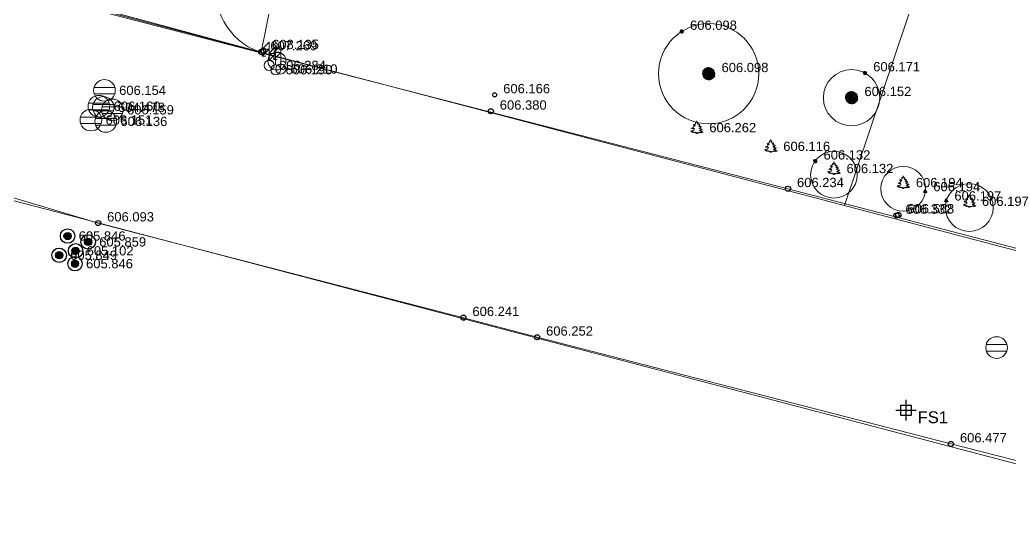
# Model space of a CAD drawing. Header units: metres. Extents: x 7508213 to 7508396, y 4696547 to 4696848.
# Drawn here: x 7508319.04 to 7508347.85, y 4696750.19 to 4696764.99 of the extents above; entities that cross this region are included whole.
import ezdxf

# ---------------------------------------------------------------- set-up
doc = ezdxf.new("R2010")
doc.units = ezdxf.units.M
doc.layers.get('0').update_dxf_attribs({"lineweight": 0})
for name, color, linetype, lineweight in [('garazha', 185, 'Continuous', 0), ('garazha pikat', 185, 'Continuous', 0), ('kyqje ujselles', 5, 'Continuous', 0), ('Matjet', 210, 'Continuous', 0), ('muri pikat', 17, 'Continuous', 0), ('Ndarjet', 1, 'Continuous', 0), ('Parc-Re', 7, 'Continuous', 0), ('peme', 3, 'Continuous', 0), ('peme kurorat', 93, 'Continuous', 0), ('pisha', 98, 'Continuous', 0), ('pisha kurorat', 65, 'Continuous', 0), ('Puset fekali', 30, 'Continuous', 0), ('rrjet', 7, 'Continuous', 0), ('rruge', 31, 'Continuous', 0), ('rruge pikat', 31, 'Continuous', 0), ('Shtyll elektrike', 7, 'Continuous', 0)]:
    doc.layers.add(name, color=color, linetype=linetype, lineweight=lineweight)
doc.styles.get("Standard").update_dxf_attribs({"font": 'arial.ttf'})

# ---------------------------------------------------------------- blocks, each defined once
blk = doc.blocks.new('*U11')
at = {"color": 0, "linetype": 'ByBlock', "lineweight": -2}
blk.add_line((0, 0), (0, 0), dxfattribs=at)
blk.add_circle((0, 0), 0.5, dxfattribs=at)
blk = doc.blocks.new('*U132', base_point=(7508326.118, 4696764.086, 608.135))
at = {"layer": 'garazha pikat', "linetype": 'ByBlock', "insert": (7508326.3805, 4696764.266, 608.135), "char_height": 0.27, "attachment_point": 4}
blk.add_mtext('{\\C256;608.135}', dxfattribs=at)
blk = doc.blocks.new('*U133', base_point=(7508326.118, 4696764.086, 608.135))
at = {"layer": 'garazha pikat', "linetype": 'ByBlock', "lineweight": -2}
blk.add_blockref('*U132', (7508326.118, 4696764.086, 608.135), dxfattribs=at)
blk = doc.blocks.new('Settling Basin - PK ujrat e zeza')
at = {"color": 21, "lineweight": 0, "flags": 128}
for points in [[(-0.949, 0.274), (0.962, 0.274)], [(-0.946, -0.326), (0.961, -0.326)]]:
    blk.add_lwpolyline(points, dxfattribs=at)
at = {"color": 21, "lineweight": 0}
blk.add_circle((0, 0), 1, dxfattribs=at)
blk = doc.blocks.new('Puset_Kan_Atmosferik')
blk.add_blockref('Settling Basin - PK ujrat e zeza', (0, 0))
blk = doc.blocks.new('*U152', base_point=(7508321.341, 4696762.47, 606.16))
at = {"layer": 'Puset fekali', "linetype": 'ByBlock', "insert": (7508321.7685, 4696762.47, 606.16), "char_height": 0.27, "attachment_point": 4}
blk.add_mtext('606.160', dxfattribs=at)
blk = doc.blocks.new('*U153', base_point=(7508321.341, 4696762.47, 606.16))
at = {"layer": 'Puset fekali', "color": 0, "linetype": 'ByBlock', "lineweight": -2}
blk.add_blockref('*U152', (7508321.341, 4696762.47, 606.16), dxfattribs=at)
blk = doc.blocks.new('*U154', base_point=(7508321.732, 4696762.363, 606.159))
at = {"layer": 'Puset fekali', "linetype": 'ByBlock', "insert": (7508322.1595, 4696762.363, 606.159), "char_height": 0.27, "attachment_point": 4}
blk.add_mtext('606.159', dxfattribs=at)
blk = doc.blocks.new('*U155', base_point=(7508321.732, 4696762.363, 606.159))
at = {"layer": 'Puset fekali', "color": 0, "linetype": 'ByBlock', "lineweight": -2}
blk.add_blockref('*U154', (7508321.732, 4696762.363, 606.159), dxfattribs=at)
blk = doc.blocks.new('*U156', base_point=(7508321.503, 4696762.931, 606.154))
at = {"layer": 'Puset fekali', "linetype": 'ByBlock', "insert": (7508321.9305, 4696762.931, 606.154), "char_height": 0.27, "attachment_point": 4}
blk.add_mtext('606.154', dxfattribs=at)
blk = doc.blocks.new('*U157', base_point=(7508321.503, 4696762.931, 606.154))
at = {"layer": 'Puset fekali', "color": 0, "linetype": 'ByBlock', "lineweight": -2}
blk.add_blockref('*U156', (7508321.503, 4696762.931, 606.154), dxfattribs=at)
blk = doc.blocks.new('*U158', base_point=(7508321.107, 4696762.068, 606.151))
at = {"layer": 'Puset fekali', "linetype": 'ByBlock', "insert": (7508321.5345, 4696762.068, 606.151), "char_height": 0.27, "attachment_point": 4}
blk.add_mtext('606.151', dxfattribs=at)
blk = doc.blocks.new('*U159', base_point=(7508321.107, 4696762.068, 606.151))
at = {"layer": 'Puset fekali', "color": 0, "linetype": 'ByBlock', "lineweight": -2}
blk.add_blockref('*U158', (7508321.107, 4696762.068, 606.151), dxfattribs=at)
blk = doc.blocks.new('Pole electricity_ Shtyllë Elekrike Druri - tension i lartë')
at = {"color": 1, "linetype": 'ByBlock', "lineweight": 0, "flags": 128}
for points in [[(0, 0.5), (0, 2.35), (-0.7, 1.65), (0, 1.65), (-0.7, 0.95)], [(-0.35, 0.95), (-0.7, 0.95), (-0.7, 1.3)]]:
    blk.add_lwpolyline(points, dxfattribs=at)
at = {"color": 1, "linetype": 'ByBlock', "lineweight": 0}
blk.add_circle((0, 0), 0.5, dxfattribs=at)
blk = doc.blocks.new('Shtylle_Elekrike_Druri')
at = {"color": 1, "lineweight": 0}
blk.add_blockref('Pole electricity_ Shtyllë Elekrike Druri - tension i lartë', (0, 0), dxfattribs=at)
blk = doc.blocks.new('*U160', base_point=(7508326.633, 4696763.552, 606.21))
at = {"layer": 'Shtyll elektrike', "linetype": 'ByBlock', "insert": (7508326.919, 4696763.552, 606.21), "char_height": 0.27, "attachment_point": 4}
blk.add_mtext('606.210', dxfattribs=at)
blk = doc.blocks.new('*U161', base_point=(7508326.633, 4696763.552, 606.21))
at = {"color": 0, "linetype": 'ByBlock', "lineweight": -2}
blk.add_blockref('*U160', (7508326.633, 4696763.552, 606.21), dxfattribs=at)
blk = doc.blocks.new('*U162', base_point=(7508326.484, 4696763.529, 606.19))
at = {"layer": 'Shtyll elektrike', "linetype": 'ByBlock', "insert": (7508326.77, 4696763.529, 606.19), "char_height": 0.27, "attachment_point": 4}
blk.add_mtext('606.190', dxfattribs=at)
blk = doc.blocks.new('*U163', base_point=(7508326.484, 4696763.529, 606.19))
at = {"color": 0, "linetype": 'ByBlock', "lineweight": -2}
blk.add_blockref('*U162', (7508326.484, 4696763.529, 606.19), dxfattribs=at)
blk = doc.blocks.new('*U164', base_point=(7508326.295, 4696763.656, 606.284))
at = {"layer": 'Shtyll elektrike', "linetype": 'ByBlock', "insert": (7508326.581, 4696763.656, 606.284), "char_height": 0.27, "attachment_point": 4}
blk.add_mtext('606.284', dxfattribs=at)
blk = doc.blocks.new('*U165', base_point=(7508326.295, 4696763.656, 606.284))
at = {"color": 0, "linetype": 'ByBlock', "lineweight": -2}
blk.add_blockref('*U164', (7508326.295, 4696763.656, 606.284), dxfattribs=at)
blk = doc.blocks.new('*U166', base_point=(7508334.089, 4696755.746, 606.252))
at = {"layer": 'rruge pikat', "linetype": 'ByBlock', "insert": (7508334.3515, 4696755.926, 606.252), "char_height": 0.27, "attachment_point": 4}
blk.add_mtext('{\\C256;606.252}', dxfattribs=at)
blk = doc.blocks.new('*U167', base_point=(7508334.089, 4696755.746, 606.252))
at = {"layer": 'rruge pikat', "linetype": 'ByBlock', "lineweight": -2}
blk.add_blockref('*U166', (7508334.089, 4696755.746, 606.252), dxfattribs=at)
blk = doc.blocks.new('*U168', base_point=(7508321.318, 4696759.07, 606.093))
at = {"layer": 'rruge pikat', "linetype": 'ByBlock', "insert": (7508321.5805, 4696759.25, 606.093), "char_height": 0.27, "attachment_point": 4}
blk.add_mtext('{\\C256;606.093}', dxfattribs=at)
blk = doc.blocks.new('*U169', base_point=(7508321.318, 4696759.07, 606.093))
at = {"layer": 'rruge pikat', "linetype": 'ByBlock', "lineweight": -2}
blk.add_blockref('*U168', (7508321.318, 4696759.07, 606.093), dxfattribs=at)
blk = doc.blocks.new('*U180', base_point=(7508331.946, 4696756.316, 606.241))
at = {"layer": 'rruge pikat', "linetype": 'ByBlock', "insert": (7508332.2085, 4696756.496, 606.241), "char_height": 0.27, "attachment_point": 4}
blk.add_mtext('{\\C256;606.241}', dxfattribs=at)
blk = doc.blocks.new('*U181', base_point=(7508331.946, 4696756.316, 606.241))
at = {"layer": 'rruge pikat', "linetype": 'ByBlock', "lineweight": -2}
blk.add_blockref('*U180', (7508331.946, 4696756.316, 606.241), dxfattribs=at)
blk = doc.blocks.new('*U182', base_point=(7508341.389, 4696760.069, 606.234))
at = {"layer": 'rruge pikat', "linetype": 'ByBlock', "insert": (7508341.6515, 4696760.249, 606.234), "char_height": 0.27, "attachment_point": 4}
blk.add_mtext('{\\C256;606.234}', dxfattribs=at)
blk = doc.blocks.new('*U183', base_point=(7508341.389, 4696760.069, 606.234))
at = {"layer": 'rruge pikat', "linetype": 'ByBlock', "lineweight": -2}
blk.add_blockref('*U182', (7508341.389, 4696760.069, 606.234), dxfattribs=at)
blk = doc.blocks.new('*U184', base_point=(7508346.129, 4696752.64, 606.477))
at = {"layer": 'rruge pikat', "linetype": 'ByBlock', "insert": (7508346.3915, 4696752.82, 606.477), "char_height": 0.27, "attachment_point": 4}
blk.add_mtext('{\\C256;606.477}', dxfattribs=at)
blk = doc.blocks.new('*U185', base_point=(7508346.129, 4696752.64, 606.477))
at = {"layer": 'rruge pikat', "linetype": 'ByBlock', "lineweight": -2}
blk.add_blockref('*U184', (7508346.129, 4696752.64, 606.477), dxfattribs=at)
blk = doc.blocks.new('*U198', base_point=(7508344.6, 4696759.306, 606.568))
at = {"layer": 'muri pikat', "linetype": 'ByBlock', "insert": (7508344.8625, 4696759.486, 606.568), "char_height": 0.27, "attachment_point": 4}
blk.add_mtext('{\\C256;606.568}', dxfattribs=at)
blk = doc.blocks.new('*U199', base_point=(7508344.6, 4696759.306, 606.568))
at = {"layer": 'muri pikat', "linetype": 'ByBlock', "lineweight": -2}
blk.add_blockref('*U198', (7508344.6, 4696759.306, 606.568), dxfattribs=at)
blk = doc.blocks.new('*U200', base_point=(7508344.544, 4696759.293, 606.332))
at = {"layer": 'muri pikat', "linetype": 'ByBlock', "insert": (7508344.8065, 4696759.473, 606.332), "char_height": 0.27, "attachment_point": 4}
blk.add_mtext('{\\C256;606.332}', dxfattribs=at)
blk = doc.blocks.new('*U201', base_point=(7508344.544, 4696759.293, 606.332))
at = {"layer": 'muri pikat', "linetype": 'ByBlock', "lineweight": -2}
blk.add_blockref('*U200', (7508344.544, 4696759.293, 606.332), dxfattribs=at)
blk = doc.blocks.new('*U202', base_point=(7508332.742, 4696762.324, 606.38))
at = {"layer": 'muri pikat', "linetype": 'ByBlock', "insert": (7508333.0045, 4696762.504, 606.38), "char_height": 0.27, "attachment_point": 4}
blk.add_mtext('{\\C256;606.380}', dxfattribs=at)
blk = doc.blocks.new('*U203', base_point=(7508332.742, 4696762.324, 606.38))
at = {"layer": 'muri pikat', "linetype": 'ByBlock', "lineweight": -2}
blk.add_blockref('*U202', (7508332.742, 4696762.324, 606.38), dxfattribs=at)
blk = doc.blocks.new('*U268', base_point=(7508332.856, 4696762.801, 606.166))
at = {"layer": 'Matjet', "linetype": 'ByBlock', "insert": (7508333.1035, 4696762.981, 606.166), "char_height": 0.27, "attachment_point": 4}
blk.add_mtext('606.166', dxfattribs=at)
blk = doc.blocks.new('*U269', base_point=(7508332.856, 4696762.801, 606.166))
at = {"layer": 'Matjet', "linetype": 'ByBlock', "lineweight": -2}
blk.add_blockref('*U268', (7508332.856, 4696762.801, 606.166), dxfattribs=at)
blk = doc.blocks.new('Tree 6')
at = {"color": 0, "linetype": 'ByBlock', "lineweight": -2}
for p, q in [((-0.092, 0.014), (-0.121, 0.015)), ((-0.089, 0.03), (-0.118, 0.039)), ((-0.069, 0.015), (-0.117, 0.025)), ((-0.1, 0.008), (-0.116, 0.006)), ((-0.091, 0.041), (-0.112, 0.052)), ((-0.09, 0.049), (-0.11, 0.058)), ((-0.048, 0.019), (-0.102, 0.04)), ((-0.083, 0.057), (-0.098, 0.064)), ((-0.073, 0.058), (-0.097, 0.073)), ((-0.044, 0.002), (-0.094, 0.005)), ((-0.052, 0.048), (-0.089, 0.08)), ((-0.044, 0.024), (-0.085, 0.046)), ((-0.062, 0.07), (-0.083, 0.093)), ((-0.037, 0.024), (-0.079, 0.051)), ((-0.058, 0.08), (-0.071, 0.101)), ((-0.032, 0.041), (-0.069, 0.086)), ((-0.054, 0.087), (-0.066, 0.106)), ((-0.019, 0.005), (-0.057, 0.015)), ((-0.043, 0.09), (-0.053, 0.104)), ((-0.026, 0.043), (-0.051, 0.082)), ((-0.034, 0.087), (-0.048, 0.112)), ((-0.02, 0.039), (-0.043, 0.084)), ((0, 0), (-0.042, -0.001)), ((-0.014, 0.014), (-0.041, 0.042)), ((-0.021, 0.067), (-0.037, 0.114)), ((0, 0), (-0.037, 0.02)), ((0, 0), (-0.036, -0.022)), ((0, 0), (-0.034, 0.002)), ((0, 0), (-0.03, -0.015)), ((0, 0), (-0.028, 0.018)), ((-0.018, 0.092), (-0.025, 0.121)), ((0, 0), (-0.022, 0.036)), ((0, 0), (-0.02, -0.037)), ((0, 0), (-0.018, -0.028)), ((-0.007, 0.051), (-0.016, 0.109)), ((-0.005, 0.019), (-0.015, 0.057)), ((0, 0), (-0.015, 0.03)), ((-0.01, 0.099), (-0.011, 0.123)), ((-0.003, 0.102), (-0.004, 0.124)), ((-0.001, 0.05), (-0.003, 0.096)), ((0, 0), (-0.002, -0.034)), ((0, 0), (-0.001, 0.042)), ((0, 0), (0.02, 0.037)), ((0, 0), (0.002, 0.034)), ((0, 0), (0.018, 0.028)), ((0, 0), (0.036, 0.022)), ((0, 0), (0.03, 0.015)), ((0, 0), (0.042, 0.001)), ((0, 0), (0.015, -0.03)), ((0, 0), (0.001, -0.042)), ((0, 0), (0.034, -0.002)), ((0, 0), (0.037, -0.02)), ((0, 0), (0.028, -0.018)), ((0, 0), (0.022, -0.036)), ((0.002, 0.044), (0.005, 0.094)), ((0.005, 0.019), (0.015, 0.057)), ((0.008, 0.1), (0.006, 0.116)), ((0.014, 0.092), (0.015, 0.121)), ((0.014, 0.014), (0.042, 0.041)), ((0.015, 0.069), (0.025, 0.117)), ((0.019, 0.048), (0.04, 0.102)), ((0.019, 0.005), (0.057, 0.015)), ((0.024, 0.044), (0.046, 0.085)), ((0.024, 0.037), (0.051, 0.079)), ((0.03, 0.089), (0.039, 0.118)), ((0.039, 0.02), (0.084, 0.043)), ((0.041, 0.091), (0.052, 0.112)), ((0.041, 0.032), (0.086, 0.069)), ((0.043, 0.026), (0.082, 0.051)), ((0.048, 0.052), (0.08, 0.089)), ((0.049, 0.09), (0.058, 0.11)), ((0.05, 0.001), (0.096, 0.003)), ((0.051, 0.007), (0.109, 0.016)), ((0.057, 0.083), (0.064, 0.098)), ((0.058, 0.073), (0.073, 0.097)), ((0.067, 0.021), (0.114, 0.037)), ((0.07, 0.062), (0.093, 0.083)), ((0.08, 0.058), (0.101, 0.071)), ((0.087, 0.054), (0.106, 0.066)), ((0.087, 0.034), (0.112, 0.048)), ((0.09, 0.043), (0.104, 0.053)), ((0.092, 0.018), (0.121, 0.025)), ((0.099, 0.01), (0.123, 0.011)), ((0.102, 0.003), (0.124, 0.004)), ((-0.102, -0.003), (-0.124, -0.004)), ((-0.099, -0.01), (-0.123, -0.011)), ((-0.092, -0.018), (-0.121, -0.025)), ((-0.067, -0.021), (-0.114, -0.037)), ((-0.087, -0.034), (-0.112, -0.048)), ((-0.051, -0.007), (-0.109, -0.016)), ((-0.087, -0.054), (-0.106, -0.066)), ((-0.09, -0.043), (-0.104, -0.053)), ((-0.08, -0.058), (-0.101, -0.071)), ((-0.05, -0.001), (-0.096, -0.003)), ((-0.07, -0.062), (-0.093, -0.083)), ((-0.041, -0.032), (-0.086, -0.069)), ((-0.039, -0.02), (-0.084, -0.043)), ((-0.043, -0.026), (-0.082, -0.051)), ((-0.048, -0.052), (-0.08, -0.089)), ((-0.058, -0.073), (-0.073, -0.097)), ((-0.057, -0.083), (-0.064, -0.098)), ((-0.049, -0.09), (-0.058, -0.11)), ((-0.019, -0.005), (-0.057, -0.015)), ((-0.041, -0.091), (-0.052, -0.112)), ((-0.024, -0.037), (-0.051, -0.079)), ((-0.024, -0.044), (-0.046, -0.085)), ((-0.014, -0.014), (-0.042, -0.041)), ((-0.019, -0.048), (-0.04, -0.102)), ((-0.03, -0.089), (-0.039, -0.118)), ((-0.015, -0.069), (-0.025, -0.117)), ((-0.005, -0.019), (-0.015, -0.057)), ((-0.014, -0.092), (-0.015, -0.121)), ((-0.008, -0.1), (-0.006, -0.116)), ((-0.002, -0.044), (-0.005, -0.094)), ((0.001, -0.05), (0.003, -0.096)), ((0.003, -0.102), (0.004, -0.124)), ((0.005, -0.019), (0.015, -0.057)), ((0.007, -0.051), (0.016, -0.109)), ((0.01, -0.099), (0.011, -0.123)), ((0.014, -0.014), (0.041, -0.042)), ((0.018, -0.092), (0.025, -0.121)), ((0.019, -0.005), (0.057, -0.015)), ((0.02, -0.039), (0.043, -0.084)), ((0.021, -0.067), (0.037, -0.114)), ((0.026, -0.043), (0.051, -0.082)), ((0.032, -0.041), (0.069, -0.086)), ((0.034, -0.087), (0.048, -0.112)), ((0.037, -0.024), (0.079, -0.051)), ((0.043, -0.09), (0.053, -0.104)), ((0.044, -0.002), (0.094, -0.005)), ((0.044, -0.024), (0.085, -0.046)), ((0.048, -0.019), (0.102, -0.04)), ((0.052, -0.048), (0.089, -0.08)), ((0.054, -0.087), (0.066, -0.106)), ((0.058, -0.08), (0.071, -0.101)), ((0.062, -0.07), (0.083, -0.093)), ((0.069, -0.015), (0.117, -0.025)), ((0.073, -0.058), (0.097, -0.073)), ((0.083, -0.057), (0.098, -0.064)), ((0.089, -0.03), (0.118, -0.039)), ((0.09, -0.049), (0.11, -0.058)), ((0.091, -0.041), (0.112, -0.052)), ((0.092, -0.014), (0.121, -0.015)), ((0.1, -0.008), (0.116, -0.006))]:
    blk.add_line(p, q, dxfattribs=at)
blk = doc.blocks.new('*U274', base_point=(7508339.081, 4696763.416, 606.098))
at = {"layer": 'peme', "linetype": 'ByBlock', "insert": (7508339.456, 4696763.596, 606.098), "char_height": 0.27, "attachment_point": 4}
blk.add_mtext('{\\C256;606.098}', dxfattribs=at)
blk = doc.blocks.new('*U275', base_point=(7508339.081, 4696763.416, 606.098))
at = {"layer": 'peme', "linetype": 'ByBlock', "lineweight": -2}
blk.add_blockref('*U274', (7508339.081, 4696763.416, 606.098), dxfattribs=at)
blk = doc.blocks.new('*U276', base_point=(7508338.299, 4696764.646, 606.098))
at = {"layer": 'peme kurorat', "linetype": 'ByBlock', "insert": (7508338.539, 4696764.826, 606.098), "char_height": 0.27, "attachment_point": 4}
blk.add_mtext('{\\C256;606.098}', dxfattribs=at)
blk = doc.blocks.new('*U277', base_point=(7508338.299, 4696764.646, 606.098))
at = {"layer": 'peme kurorat', "linetype": 'ByBlock', "lineweight": -2}
blk.add_blockref('*U276', (7508338.299, 4696764.646, 606.098), dxfattribs=at)
blk = doc.blocks.new('Tree-Evergreen')
for points in [[(0.08, 11.86), (-0.14, 11), (-0.49, 10.7), (-1.08, 10.5), (-1.31, 10.2), (-1.08, 10.3), (-0.84, 10.25), (-0.73, 9.9), (-1, 9.51), (-1.39, 9.26), (-1.51, 9.16), (-1.19, 9.21), (-1.23, 9.11), (-1.78, 8.76), (-2.48, 8.46), (-3.03, 8.06), (-3.22, 7.76), (-3.03, 7.86), (-2.67, 7.96), (-2.48, 7.86), (-2.32, 7.86), (-2.05, 7.96)], [(0.09, 11.83), (0.32, 10.97), (0.61, 10.6), (1.14, 10.37), (0.95, 10.37), (0.75, 10.26), (0.76, 10.15), (1.06, 9.82), (1.75, 9.67), (1.28, 9.6), (0.87, 9.45), (0.99, 9.4), (0.9, 9.25), (1.26, 9.34), (0.97, 9.12), (1.38, 9.01), (1.23, 8.94), (1.56, 8.54), (2.23, 8.43), (2.57, 8.65), (2.74, 8.87), (2.73, 8.76), (2.69, 8.45), (2.42, 8.15), (2.33, 7.79), (2.04, 7.79), (2.36, 7.64), (2.76, 7.57), (3.07, 7.66), (2.83, 7.48), (2.45, 7.4), (2.64, 7.35), (2.28, 7.17), (2.49, 7.13), (1.85, 7.02), (2.23, 6.73), (2.83, 6.6), (3.47, 6.67), (3.72, 6.87), (3.74, 6.67), (4.19, 6.38)], [(-2.03, 7.96), (-1.7, 7.86), (-1.43, 7.86), (-1.58, 7.61), (-1.31, 7.61), (-1.55, 7.26), (-2.56, 6.71), (-2.6, 6.41), (-3.03, 5.86), (-3.96, 5.46), (-4.5, 5.31), (-4.66, 5.11), (-4.35, 4.96), (-4.27, 5.06), (-3.84, 5.11), (-3.61, 4.81), (-2.99, 4.91), (-2.79, 5.21), (-2.13, 4.86), (-2.4, 4.86), (-2.52, 4.71), (-2.05, 4.51), (-2.17, 4.01), (-2.6, 3.46), (-3.3, 3.37), (-3.61, 2.82), (-3.69, 3.02), (-4, 2.72), (-4.54, 2.62), (-5.05, 2.62), (-5.44, 2.87), (-5.4, 2.57), (-5.17, 2.42), (-5.09, 2.27), (-4.7, 2.32), (-4.97, 1.87), (-4.47, 1.97), (-4.47, 1.57), (-4.12, 1.77), (-3.73, 1.82), (-3.84, 1.57), (-3.8, 1.32), (-3.53, 1.32), (-2.87, 1.52), (-2.64, 1.77), (-2.56, 1.32), (-2.13, 1.12), (-2.05, 1.27), (-1.7, 1.42), (-1.51, 1.27), (-1.35, 0.97), (-0.81, 1.32), (-0.69, 0.97), (-0.1, 1.32), (0.01, 1.07), (1.26, 0.77), (0.87, 1.02), (1.53, 0.87), (1.26, 1.07), (1.8, 1.12), (2.27, 0.97), (2.7, 1.02), (2.23, 1.27), (3.32, 1.27), (4.14, 1.07), (3.87, 1.37), (3.95, 1.62), (4.49, 1.17), (5.11, 1.12), (5.97, 1.42), (5.78, 1.57), (5.43, 1.52), (5.43, 1.72), (5.15, 1.72), (5.15, 2.02), (4.92, 2.02), (4.69, 2.37), (4.61, 2.17), (4.37, 2.22), (4.06, 2.52), (3.63, 2.52), (3.28, 2.52), (2.74, 2.82), (3.63, 3.41), (4.37, 3.41), (4.18, 3.81), (4.76, 4.01), (5.15, 3.96), (5, 4.36), (4.45, 4.26), (3.67, 4.36), (3.4, 4.71), (3.17, 4.61), (3.01, 4.96), (2.66, 4.86), (2.27, 5.21), (2.78, 5.46), (3.67, 5.56), (3.87, 6.01), (4.18, 6.36)]]:
    blk.add_lwpolyline(points)
at = {"flags": 128}
for points in [[(-0.41, 0), (-0.28, 0.63), (-0.32, 1.18)], [(0.41, 0), (0.34, 0.8), (0.35, 0.99)]]:
    blk.add_lwpolyline(points, dxfattribs=at)
blk = doc.blocks.new('*U278', base_point=(7508338.732, 4696761.666, 606.262))
at = {"layer": 'pisha', "linetype": 'ByBlock', "insert": (7508339.09984, 4696761.846, 606.262), "char_height": 0.27, "attachment_point": 4}
blk.add_mtext('{\\C256;606.262}', dxfattribs=at)
blk = doc.blocks.new('*U279', base_point=(7508338.732, 4696761.666, 606.262))
at = {"layer": 'pisha', "linetype": 'ByBlock', "lineweight": -2}
blk.add_blockref('*U278', (7508338.732, 4696761.666, 606.262), dxfattribs=at)
blk = doc.blocks.new('*U280', base_point=(7508340.884, 4696761.122, 606.116))
at = {"layer": 'pisha', "linetype": 'ByBlock', "insert": (7508341.25184, 4696761.302, 606.116), "char_height": 0.27, "attachment_point": 4}
blk.add_mtext('{\\C256;606.116}', dxfattribs=at)
blk = doc.blocks.new('*U281', base_point=(7508340.884, 4696761.122, 606.116))
at = {"layer": 'pisha', "linetype": 'ByBlock', "lineweight": -2}
blk.add_blockref('*U280', (7508340.884, 4696761.122, 606.116), dxfattribs=at)
blk = doc.blocks.new('*U282', base_point=(7508342.724, 4696760.475, 606.132))
at = {"layer": 'pisha', "linetype": 'ByBlock', "insert": (7508343.09184, 4696760.655, 606.132), "char_height": 0.27, "attachment_point": 4}
blk.add_mtext('{\\C256;606.132}', dxfattribs=at)
blk = doc.blocks.new('*U283', base_point=(7508342.724, 4696760.475, 606.132))
at = {"layer": 'pisha', "linetype": 'ByBlock', "lineweight": -2}
blk.add_blockref('*U282', (7508342.724, 4696760.475, 606.132), dxfattribs=at)
blk = doc.blocks.new('*U284', base_point=(7508342.183, 4696760.871, 606.132))
at = {"layer": 'peme kurorat', "linetype": 'ByBlock', "insert": (7508342.423, 4696761.051, 606.132), "char_height": 0.27, "attachment_point": 4}
blk.add_mtext('{\\C256;606.132}', dxfattribs=at)
blk = doc.blocks.new('*U285', base_point=(7508342.183, 4696760.871, 606.132))
at = {"layer": 'peme kurorat', "linetype": 'ByBlock', "lineweight": -2}
blk.add_blockref('*U284', (7508342.183, 4696760.871, 606.132), dxfattribs=at)
blk = doc.blocks.new('*U286', base_point=(7508343.239, 4696762.718, 606.152))
at = {"layer": 'peme', "linetype": 'ByBlock', "insert": (7508343.614, 4696762.898, 606.152), "char_height": 0.27, "attachment_point": 4}
blk.add_mtext('{\\C256;606.152}', dxfattribs=at)
blk = doc.blocks.new('*U287', base_point=(7508343.239, 4696762.718, 606.152))
at = {"layer": 'peme', "linetype": 'ByBlock', "lineweight": -2}
blk.add_blockref('*U286', (7508343.239, 4696762.718, 606.152), dxfattribs=at)
blk = doc.blocks.new('*U288', base_point=(7508343.628, 4696763.438, 606.171))
at = {"layer": 'peme kurorat', "linetype": 'ByBlock', "insert": (7508343.868, 4696763.618, 606.171), "char_height": 0.27, "attachment_point": 4}
blk.add_mtext('{\\C256;606.171}', dxfattribs=at)
blk = doc.blocks.new('*U289', base_point=(7508343.628, 4696763.438, 606.171))
at = {"layer": 'peme kurorat', "linetype": 'ByBlock', "lineweight": -2}
blk.add_blockref('*U288', (7508343.628, 4696763.438, 606.171), dxfattribs=at)
blk = doc.blocks.new('*U290', base_point=(7508344.741, 4696760.066, 606.1944))
at = {"layer": 'pisha', "linetype": 'ByBlock', "insert": (7508345.10884, 4696760.246, 606.1944), "char_height": 0.27, "attachment_point": 4}
blk.add_mtext('{\\C256;606.194}', dxfattribs=at)
blk = doc.blocks.new('*U291', base_point=(7508344.741, 4696760.066, 606.194))
at = {"layer": 'pisha', "linetype": 'ByBlock', "lineweight": -2}
blk.add_blockref('*U290', (7508344.741, 4696760.066, 606.194), dxfattribs=at)
blk = doc.blocks.new('*U292', base_point=(7508345.379, 4696759.947, 606.194))
at = {"layer": 'pisha kurorat', "linetype": 'ByBlock', "insert": (7508345.617, 4696760.127, 606.194), "char_height": 0.27, "attachment_point": 4}
blk.add_mtext('{\\C256;606.194}', dxfattribs=at)
blk = doc.blocks.new('*U293', base_point=(7508345.379, 4696759.947, 606.194))
at = {"layer": 'pisha kurorat', "linetype": 'ByBlock', "lineweight": -2}
blk.add_blockref('*U292', (7508345.379, 4696759.947, 606.194), dxfattribs=at)
blk = doc.blocks.new('*U294', base_point=(7508345.992, 4696759.679, 606.197))
at = {"layer": 'pisha kurorat', "linetype": 'ByBlock', "insert": (7508346.23, 4696759.859, 606.197), "char_height": 0.27, "attachment_point": 4}
blk.add_mtext('{\\C256;606.197}', dxfattribs=at)
blk = doc.blocks.new('*U295', base_point=(7508345.992, 4696759.679, 606.197))
at = {"layer": 'pisha kurorat', "linetype": 'ByBlock', "lineweight": -2}
blk.add_blockref('*U294', (7508345.992, 4696759.679, 606.197), dxfattribs=at)
blk = doc.blocks.new('*U296', base_point=(7508346.664, 4696759.521, 606.197))
at = {"layer": 'pisha', "linetype": 'ByBlock', "insert": (7508347.03184, 4696759.701, 606.197), "char_height": 0.27, "attachment_point": 4}
blk.add_mtext('{\\C256;606.197}', dxfattribs=at)
blk = doc.blocks.new('*U297', base_point=(7508346.664, 4696759.521, 606.197))
at = {"layer": 'pisha', "linetype": 'ByBlock', "lineweight": -2}
blk.add_blockref('*U296', (7508346.664, 4696759.521, 606.197), dxfattribs=at)
blk = doc.blocks.new('*U636', base_point=(7508326.067, 4696764.048, 607.269))
at = {"layer": 'garazha pikat', "linetype": 'ByBlock', "insert": (7508326.3295, 4696764.228, 607.269), "char_height": 0.27, "attachment_point": 4}
blk.add_mtext('{\\C256;607.269}', dxfattribs=at)
blk = doc.blocks.new('*U637', base_point=(7508326.067, 4696764.048, 607.269))
at = {"layer": 'garazha pikat', "linetype": 'ByBlock', "lineweight": -2}
blk.add_blockref('*U636', (7508326.067, 4696764.048, 607.269), dxfattribs=at)
blk = doc.blocks.new('*U640', base_point=(7508321.541, 4696762.026, 606.136))
at = {"layer": 'Puset fekali', "linetype": 'ByBlock', "insert": (7508321.9685, 4696762.026, 606.136), "char_height": 0.27, "attachment_point": 4}
blk.add_mtext('606.136', dxfattribs=at)
blk = doc.blocks.new('*U641', base_point=(7508321.541, 4696762.026, 606.136))
at = {"layer": 'Puset fekali', "color": 0, "linetype": 'ByBlock', "lineweight": -2}
blk.add_blockref('*U640', (7508321.541, 4696762.026, 606.136), dxfattribs=at)
blk = doc.blocks.new('*U642', base_point=(7508321.47, 4696762.435, 604.478))
at = {"layer": 'Puset fekali', "linetype": 'ByBlock', "insert": (7508321.8975, 4696762.435, 604.478), "char_height": 0.27, "attachment_point": 4}
blk.add_mtext('604.478', dxfattribs=at)
blk = doc.blocks.new('*U643', base_point=(7508321.47, 4696762.435, 604.478))
at = {"layer": 'Puset fekali', "color": 0, "linetype": 'ByBlock', "lineweight": -2}
blk.add_blockref('*U642', (7508321.47, 4696762.435, 604.478), dxfattribs=at)
blk = doc.blocks.new('*X0')
for p, q in [((69.5, 22.75), (70, 22.75)), ((69.502, 22.781), (69.998, 22.781)), ((69.502, 22.719), (69.998, 22.719)), ((69.508, 22.812), (69.992, 22.812)), ((69.508, 22.688), (69.992, 22.688)), ((69.518, 22.844), (69.982, 22.844)), ((69.518, 22.656), (69.982, 22.656)), ((69.533, 22.875), (69.967, 22.875)), ((69.555, 22.906), (69.945, 22.906)), ((69.585, 22.938), (69.915, 22.938)), ((69.629, 22.969), (69.871, 22.969)), ((69.533, 22.625), (69.967, 22.625)), ((69.555, 22.594), (69.945, 22.594)), ((69.585, 22.562), (69.915, 22.562)), ((69.629, 22.531), (69.871, 22.531))]:
    blk.add_line(p, q)
blk = doc.blocks.new('Drill Hole')
at = {"color": 0, "linetype": 'ByBlock', "lineweight": -2}
for radius in [0.05, 0.025]:
    blk.add_circle((0, 0), radius, dxfattribs=at)
at = {"color": 0, "linetype": 'ByBlock', "lineweight": -2, "xscale": 0.1000000000000227, "yscale": 0.1000000000000227, "zscale": 0.1000000000000227}
blk.add_blockref('*X0', (-6.975, -2.275), dxfattribs=at)
blk = doc.blocks.new('*U644', base_point=(7508320.431, 4696758.692, 605.846))
at = {"layer": 'kyqje ujselles', "linetype": 'ByBlock', "insert": (7508320.7535, 4696758.692, 605.846), "char_height": 0.27, "attachment_point": 4}
blk.add_mtext('605.846', dxfattribs=at)
blk = doc.blocks.new('*U645', base_point=(7508320.431, 4696758.692, 605.846))
at = {"layer": 'kyqje ujselles', "color": 0, "linetype": 'ByBlock', "lineweight": -2}
blk.add_blockref('*U644', (7508320.431, 4696758.692, 605.846), dxfattribs=at)
blk = doc.blocks.new('*U646', base_point=(7508320.184, 4696758.132, 605.849))
at = {"layer": 'kyqje ujselles', "linetype": 'ByBlock', "insert": (7508320.5065, 4696758.132, 605.849), "char_height": 0.27, "attachment_point": 4}
blk.add_mtext('605.849', dxfattribs=at)
blk = doc.blocks.new('*U647', base_point=(7508320.184, 4696758.132, 605.849))
at = {"layer": 'kyqje ujselles', "color": 0, "linetype": 'ByBlock', "lineweight": -2}
blk.add_blockref('*U646', (7508320.184, 4696758.132, 605.849), dxfattribs=at)
blk = doc.blocks.new('*U648', base_point=(7508320.646, 4696757.886, 605.846))
at = {"layer": 'kyqje ujselles', "linetype": 'ByBlock', "insert": (7508320.9685, 4696757.886, 605.846), "char_height": 0.27, "attachment_point": 4}
blk.add_mtext('605.846', dxfattribs=at)
blk = doc.blocks.new('*U649', base_point=(7508320.646, 4696757.886, 605.846))
at = {"layer": 'kyqje ujselles', "color": 0, "linetype": 'ByBlock', "lineweight": -2}
blk.add_blockref('*U648', (7508320.646, 4696757.886, 605.846), dxfattribs=at)
blk = doc.blocks.new('*U650', base_point=(7508321.028, 4696758.519, 605.859))
at = {"layer": 'kyqje ujselles', "linetype": 'ByBlock', "insert": (7508321.3505, 4696758.519, 605.859), "char_height": 0.27, "attachment_point": 4}
blk.add_mtext('605.859', dxfattribs=at)
blk = doc.blocks.new('*U651', base_point=(7508321.028, 4696758.519, 605.859))
at = {"layer": 'kyqje ujselles', "color": 0, "linetype": 'ByBlock', "lineweight": -2}
blk.add_blockref('*U650', (7508321.028, 4696758.519, 605.859), dxfattribs=at)
blk = doc.blocks.new('*U652', base_point=(7508320.663, 4696758.26, 605.102))
at = {"layer": 'kyqje ujselles', "linetype": 'ByBlock', "insert": (7508320.9855, 4696758.26, 605.102), "char_height": 0.27, "attachment_point": 4}
blk.add_mtext('605.102', dxfattribs=at)
blk = doc.blocks.new('*U653', base_point=(7508320.663, 4696758.26, 605.102))
at = {"layer": 'kyqje ujselles', "color": 0, "linetype": 'ByBlock', "lineweight": -2}
blk.add_blockref('*U652', (7508320.663, 4696758.26, 605.102), dxfattribs=at)
blk = doc.blocks.new('*U12')
at = {"color": 0, "linetype": 'ByBlock', "lineweight": -2}
for p, q in [((0, -1), (0, 1)), ((-1, 0), (1, 0))]:
    blk.add_line(p, q, dxfattribs=at)
blk.add_lwpolyline([(-0.5, -0.5), (-0.5, 0.5), (0.5, 0.5), (0.5, -0.5)], close=True, dxfattribs=at)
blk = doc.blocks.new('*U654', base_point=(7508344.823, 4696753.62, 606.392))
at = {"layer": 'rrjet', "linetype": 'ByBlock', "insert": (7508345.16, 4696753.59, 606.392), "char_height": 0.345, "attachment_point": 1}
blk.add_mtext('{\\C137;FS1}', dxfattribs=at)
blk = doc.blocks.new('*U655', base_point=(7508344.823, 4696753.62, 606.392))
at = {"layer": 'rrjet', "color": 93, "linetype": 'ByBlock', "lineweight": -2}
blk.add_blockref('*U654', (7508344.823, 4696753.62, 606.392), dxfattribs=at)

msp = doc.modelspace()

# ---------------------------------------------------------------- linework, layer by layer
at = {"layer": 'garazha', "flags": 128}
for points, elevation in [([(7508327.367, 4696770.521), (7508326.067, 4696764.048)], 609.583), ([(7508326.067, 4696764.048), (7508321.347, 4696765.31)], 607.269)]:
    msp.add_lwpolyline(points, dxfattribs=dict(at, elevation=elevation))
at = {"layer": 'Ndarjet', "flags": 128}
msp.add_lwpolyline([(7508337.17, 4696799.49), (7508336.569, 4696796.53), (7508333.234, 4696797.63, 0.449324), (7508330.906, 4696796.279), (7508324.785, 4696766.13, 0.397696), (7508326.188, 4696764.006)], format="xyb", dxfattribs=at)
msp.add_lwpolyline([(7508352.944, 4696789.074), (7508343.03, 4696759.579)], dxfattribs=at)
at = {"layer": 'Parc-Re', "flags": 128}
for points in [[(7508367.048, 4696784.338), (7508352.944, 4696789.074), (7508359.635, 4696808.98), (7508321.191, 4696821.902), (7508313.783, 4696824.107), (7508302.842, 4696770.141), (7508356.17, 4696756.126), (7508360.2, 4696770.031)], [(7508259.59, 4696781.473), (7508212.93, 4696793.673), (7508212.93, 4696787.471), (7508285.846, 4696768.404), (7508339.964, 4696754.18), (7508354.499, 4696750.361), (7508356.17, 4696756.126), (7508302.842, 4696770.141), (7508281.807, 4696775.663)]]:
    msp.add_lwpolyline(points, close=True, dxfattribs=at)
at = {"layer": 'peme kurorat'}
for centre, radius in [((7508339.081, 4696763.416, 606.147), 1.458), ((7508343.239, 4696762.718, 606.152), 0.819)]:
    msp.add_circle(centre, radius, dxfattribs=at)
at = {"layer": 'pisha kurorat'}
for centre, radius in [((7508342.724, 4696760.475, 606.237), 0.679), ((7508344.741, 4696760.066, 606.149), 0.651), ((7508346.664, 4696759.521, 606.114), 0.695)]:
    msp.add_circle(centre, radius, dxfattribs=at)
at = {"layer": 'rruge'}
msp.add_polyline3d([(7508301.315, 4696764.754, 605.707), (7508307.17, 4696763.308, 605.817), (7508321.318, 4696759.07, 606.093), (7508331.946, 4696756.316, 606.241), (7508334.089, 4696755.746, 606.252), (7508346.129, 4696752.64, 606.477), (7508350.233, 4696751.594, 606.554), (7508355.087, 4696750.281, 606.852), (7508359.496, 4696747.701, 606.948), (7508361.849, 4696755.775, 606.892), (7508356.818, 4696756.054, 606.713), (7508341.389, 4696760.069, 606.234), (7508314.576, 4696766.99, 606.224), (7508302.854, 4696770.15, 605.78)], close=True, dxfattribs=at)
at = {"layer": 'Shtyll elektrike'}
msp.add_circle((7508326.52, 4696763.787, 606.284), 0.261, dxfattribs=at)

# ---------------------------------------------------------------- block references
at = {"color": 0, "linetype": 'ByBlock', "lineweight": -2}
for name, p in [('*U165', (7508326.295, 4696763.656, 606.284)), ('*U163', (7508326.484, 4696763.529, 606.19)), ('*U161', (7508326.633, 4696763.552, 606.21))]:
    msp.add_blockref(name, p, dxfattribs=at)
at = {"layer": 'garazha pikat', "linetype": 'ByBlock', "lineweight": -2, "xscale": 0.1499999970000001, "yscale": 0.1499999970000001, "zscale": 0.1499999970000001}
for p in [(7508326.118, 4696764.086, 608.135), (7508326.067, 4696764.048, 607.269)]:
    msp.add_blockref('*U11', p, dxfattribs=at)
at = {"layer": 'garazha pikat', "linetype": 'ByBlock', "lineweight": -2}
for name, p in [('*U637', (7508326.067, 4696764.048, 607.269)), ('*U133', (7508326.118, 4696764.086, 608.135))]:
    msp.add_blockref(name, p, dxfattribs=at)
at = {"layer": 'kyqje ujselles', "color": 0, "linetype": 'ByBlock', "lineweight": -2, "xscale": 4.199999160000167, "yscale": 4.199999160000167, "zscale": 4.199999160000167}
for p in [(7508320.431, 4696758.692, 605.846), (7508321.028, 4696758.519, 605.859), (7508320.663, 4696758.26, 605.102), (7508320.184, 4696758.132, 605.849), (7508320.646, 4696757.886, 605.846)]:
    msp.add_blockref('Drill Hole', p, dxfattribs=at)
at = {"layer": 'kyqje ujselles', "color": 0, "linetype": 'ByBlock', "lineweight": -2}
for name, p in [('*U645', (7508320.431, 4696758.692, 605.846)), ('*U651', (7508321.028, 4696758.519, 605.859)), ('*U653', (7508320.663, 4696758.26, 605.102)), ('*U647', (7508320.184, 4696758.132, 605.849)), ('*U649', (7508320.646, 4696757.886, 605.846))]:
    msp.add_blockref(name, p, dxfattribs=at)
at = {"layer": 'Matjet', "linetype": 'ByBlock', "lineweight": -2}
msp.add_blockref('*U269', (7508332.856, 4696762.801, 606.166), dxfattribs=at)
at = {"layer": 'Matjet', "linetype": 'ByBlock', "lineweight": -2, "xscale": 0.1199999976, "yscale": 0.1199999976, "zscale": 0.1199999976}
msp.add_blockref('*U11', (7508332.856, 4696762.801, 606.166), dxfattribs=at)
at = {"layer": 'muri pikat', "linetype": 'ByBlock', "lineweight": -2}
for name, p in [('*U203', (7508332.742, 4696762.324, 606.38)), ('*U201', (7508344.544, 4696759.293, 606.332)), ('*U199', (7508344.6, 4696759.306, 606.568))]:
    msp.add_blockref(name, p, dxfattribs=at)
at = {"layer": 'muri pikat', "linetype": 'ByBlock', "lineweight": -2, "xscale": 0.1499999970000001, "yscale": 0.1499999970000001, "zscale": 0.1499999970000001}
for p in [(7508332.742, 4696762.324, 606.38), (7508344.544, 4696759.293, 606.332), (7508344.6, 4696759.306, 606.568)]:
    msp.add_blockref('*U11', p, dxfattribs=at)
at = {"layer": 'peme', "linetype": 'ByBlock', "lineweight": -2, "xscale": 1.507357880714608, "yscale": 1.507357880714608, "zscale": 1.507357880714608}
for p in [(7508339.081, 4696763.416, 606.098), (7508343.239, 4696762.718, 606.152)]:
    msp.add_blockref('Tree 6', p, dxfattribs=at)
at = {"layer": 'peme', "linetype": 'ByBlock', "lineweight": -2}
for name, p in [('*U275', (7508339.081, 4696763.416, 606.098)), ('*U287', (7508343.239, 4696762.718, 606.152))]:
    msp.add_blockref(name, p, dxfattribs=at)
at = {"layer": 'peme kurorat', "linetype": 'ByBlock', "lineweight": -2}
for name, p in [('*U277', (7508338.299, 4696764.646, 606.098)), ('*U289', (7508343.628, 4696763.438, 606.171)), ('*U285', (7508342.183, 4696760.871, 606.132))]:
    msp.add_blockref(name, p, dxfattribs=at)
at = {"layer": 'peme kurorat', "linetype": 'ByBlock', "lineweight": -2, "xscale": 0.4220602066000904, "yscale": 0.4220602066000904, "zscale": 0.4220602066000904}
for p in [(7508338.299, 4696764.646, 606.098), (7508343.628, 4696763.438, 606.171), (7508342.183, 4696760.871, 606.132)]:
    msp.add_blockref('Tree 6', p, dxfattribs=at)
at = {"layer": 'pisha', "linetype": 'ByBlock', "lineweight": -2, "xscale": 0.0316122233930448, "yscale": 0.0316122233930448, "zscale": 0.0316122233930448}
for p in [(7508338.732, 4696761.666, 606.262), (7508340.884, 4696761.122, 606.116), (7508342.724, 4696760.475, 606.132), (7508344.741, 4696760.066, 606.194), (7508346.664, 4696759.521, 606.197)]:
    msp.add_blockref('Tree-Evergreen', p, dxfattribs=at)
at = {"layer": 'pisha', "linetype": 'ByBlock', "lineweight": -2}
for name, p in [('*U279', (7508338.732, 4696761.666, 606.262)), ('*U281', (7508340.884, 4696761.122, 606.116)), ('*U283', (7508342.724, 4696760.475, 606.132)), ('*U291', (7508344.741, 4696760.066, 606.194)), ('*U297', (7508346.664, 4696759.521, 606.197))]:
    msp.add_blockref(name, p, dxfattribs=at)
at = {"layer": 'pisha kurorat', "linetype": 'ByBlock', "lineweight": -2}
for name, p in [('*U293', (7508345.379, 4696759.947, 606.194)), ('*U295', (7508345.992, 4696759.679, 606.197))]:
    msp.add_blockref(name, p, dxfattribs=at)
at = {"layer": 'pisha kurorat', "linetype": 'ByBlock', "lineweight": -2, "xscale": 0.0088514225500526, "yscale": 0.0088514225500526, "zscale": 0.0088514225500526}
for p in [(7508345.379, 4696759.947, 606.194), (7508345.992, 4696759.679, 606.197)]:
    msp.add_blockref('Tree-Evergreen', p, dxfattribs=at)
at = {"layer": 'Puset fekali', "color": 0, "linetype": 'ByBlock', "lineweight": -2, "xscale": 0.3149999966139943, "yscale": 0.3149999966139943, "zscale": 0.3149999966139943}
for p in [(7508321.503, 4696762.931, 606.154), (7508321.341, 4696762.47, 606.16), (7508321.47, 4696762.435, 604.478), (7508321.732, 4696762.363, 606.159), (7508321.107, 4696762.068, 606.151), (7508321.541, 4696762.026, 606.136), (7508347.459, 4696755.447, 606.383)]:
    msp.add_blockref('Puset_Kan_Atmosferik', p, dxfattribs=at)
at = {"layer": 'Puset fekali', "color": 0, "linetype": 'ByBlock', "lineweight": -2}
for name, p in [('*U157', (7508321.503, 4696762.931, 606.154)), ('*U153', (7508321.341, 4696762.47, 606.16)), ('*U643', (7508321.47, 4696762.435, 604.478)), ('*U155', (7508321.732, 4696762.363, 606.159)), ('*U159', (7508321.107, 4696762.068, 606.151)), ('*U641', (7508321.541, 4696762.026, 606.136))]:
    msp.add_blockref(name, p, dxfattribs=at)
at = {"layer": 'rrjet', "color": 93, "linetype": 'ByBlock', "lineweight": -2, "xscale": 0.3, "yscale": 0.3, "zscale": 0.3}
msp.add_blockref('*U12', (7508344.823, 4696753.62, 606.392), dxfattribs=at)
at = {"layer": 'rrjet', "color": 93, "linetype": 'ByBlock', "lineweight": -2}
msp.add_blockref('*U655', (7508344.823, 4696753.62, 606.392), dxfattribs=at)
at = {"layer": 'rruge pikat', "linetype": 'ByBlock', "lineweight": -2}
for name, p in [('*U183', (7508341.389, 4696760.069, 606.234)), ('*U169', (7508321.318, 4696759.07, 606.093)), ('*U181', (7508331.946, 4696756.316, 606.241)), ('*U167', (7508334.089, 4696755.746, 606.252)), ('*U185', (7508346.129, 4696752.64, 606.477))]:
    msp.add_blockref(name, p, dxfattribs=at)
at = {"layer": 'rruge pikat', "linetype": 'ByBlock', "lineweight": -2, "xscale": 0.1499999970000001, "yscale": 0.1499999970000001, "zscale": 0.1499999970000001}
for p in [(7508341.389, 4696760.069, 606.234), (7508321.318, 4696759.07, 606.093), (7508331.946, 4696756.316, 606.241), (7508334.089, 4696755.746, 606.252), (7508346.129, 4696752.64, 606.477)]:
    msp.add_blockref('*U11', p, dxfattribs=at)
at = {"layer": 'Shtyll elektrike', "color": 0, "linetype": 'ByBlock', "lineweight": -2, "xscale": 0.2894736832326552, "yscale": 0.2894736832326552, "zscale": 0.2894736832326552}
for p in [(7508326.295, 4696763.656, 606.284), (7508326.484, 4696763.529, 606.19), (7508326.633, 4696763.552, 606.21)]:
    msp.add_blockref('Shtylle_Elekrike_Druri', p, dxfattribs=at)

doc.saveas('drawing.dxf')
